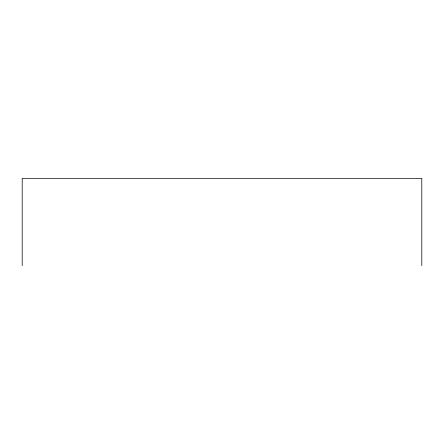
<?xml version="1.0" encoding="UTF-8"?>
<svg xmlns="http://www.w3.org/2000/svg" width="444" height="444" viewBox="0 0 444 444"><rect width="100%" height="100%" fill="white"/><g stroke="black" fill="none" stroke-linecap="round" stroke-linejoin="round"><path stroke-width="0.67" d="M421.8 265.623L421.8 178.377L22.2 178.377L22.2 265.623"/></g></svg>
